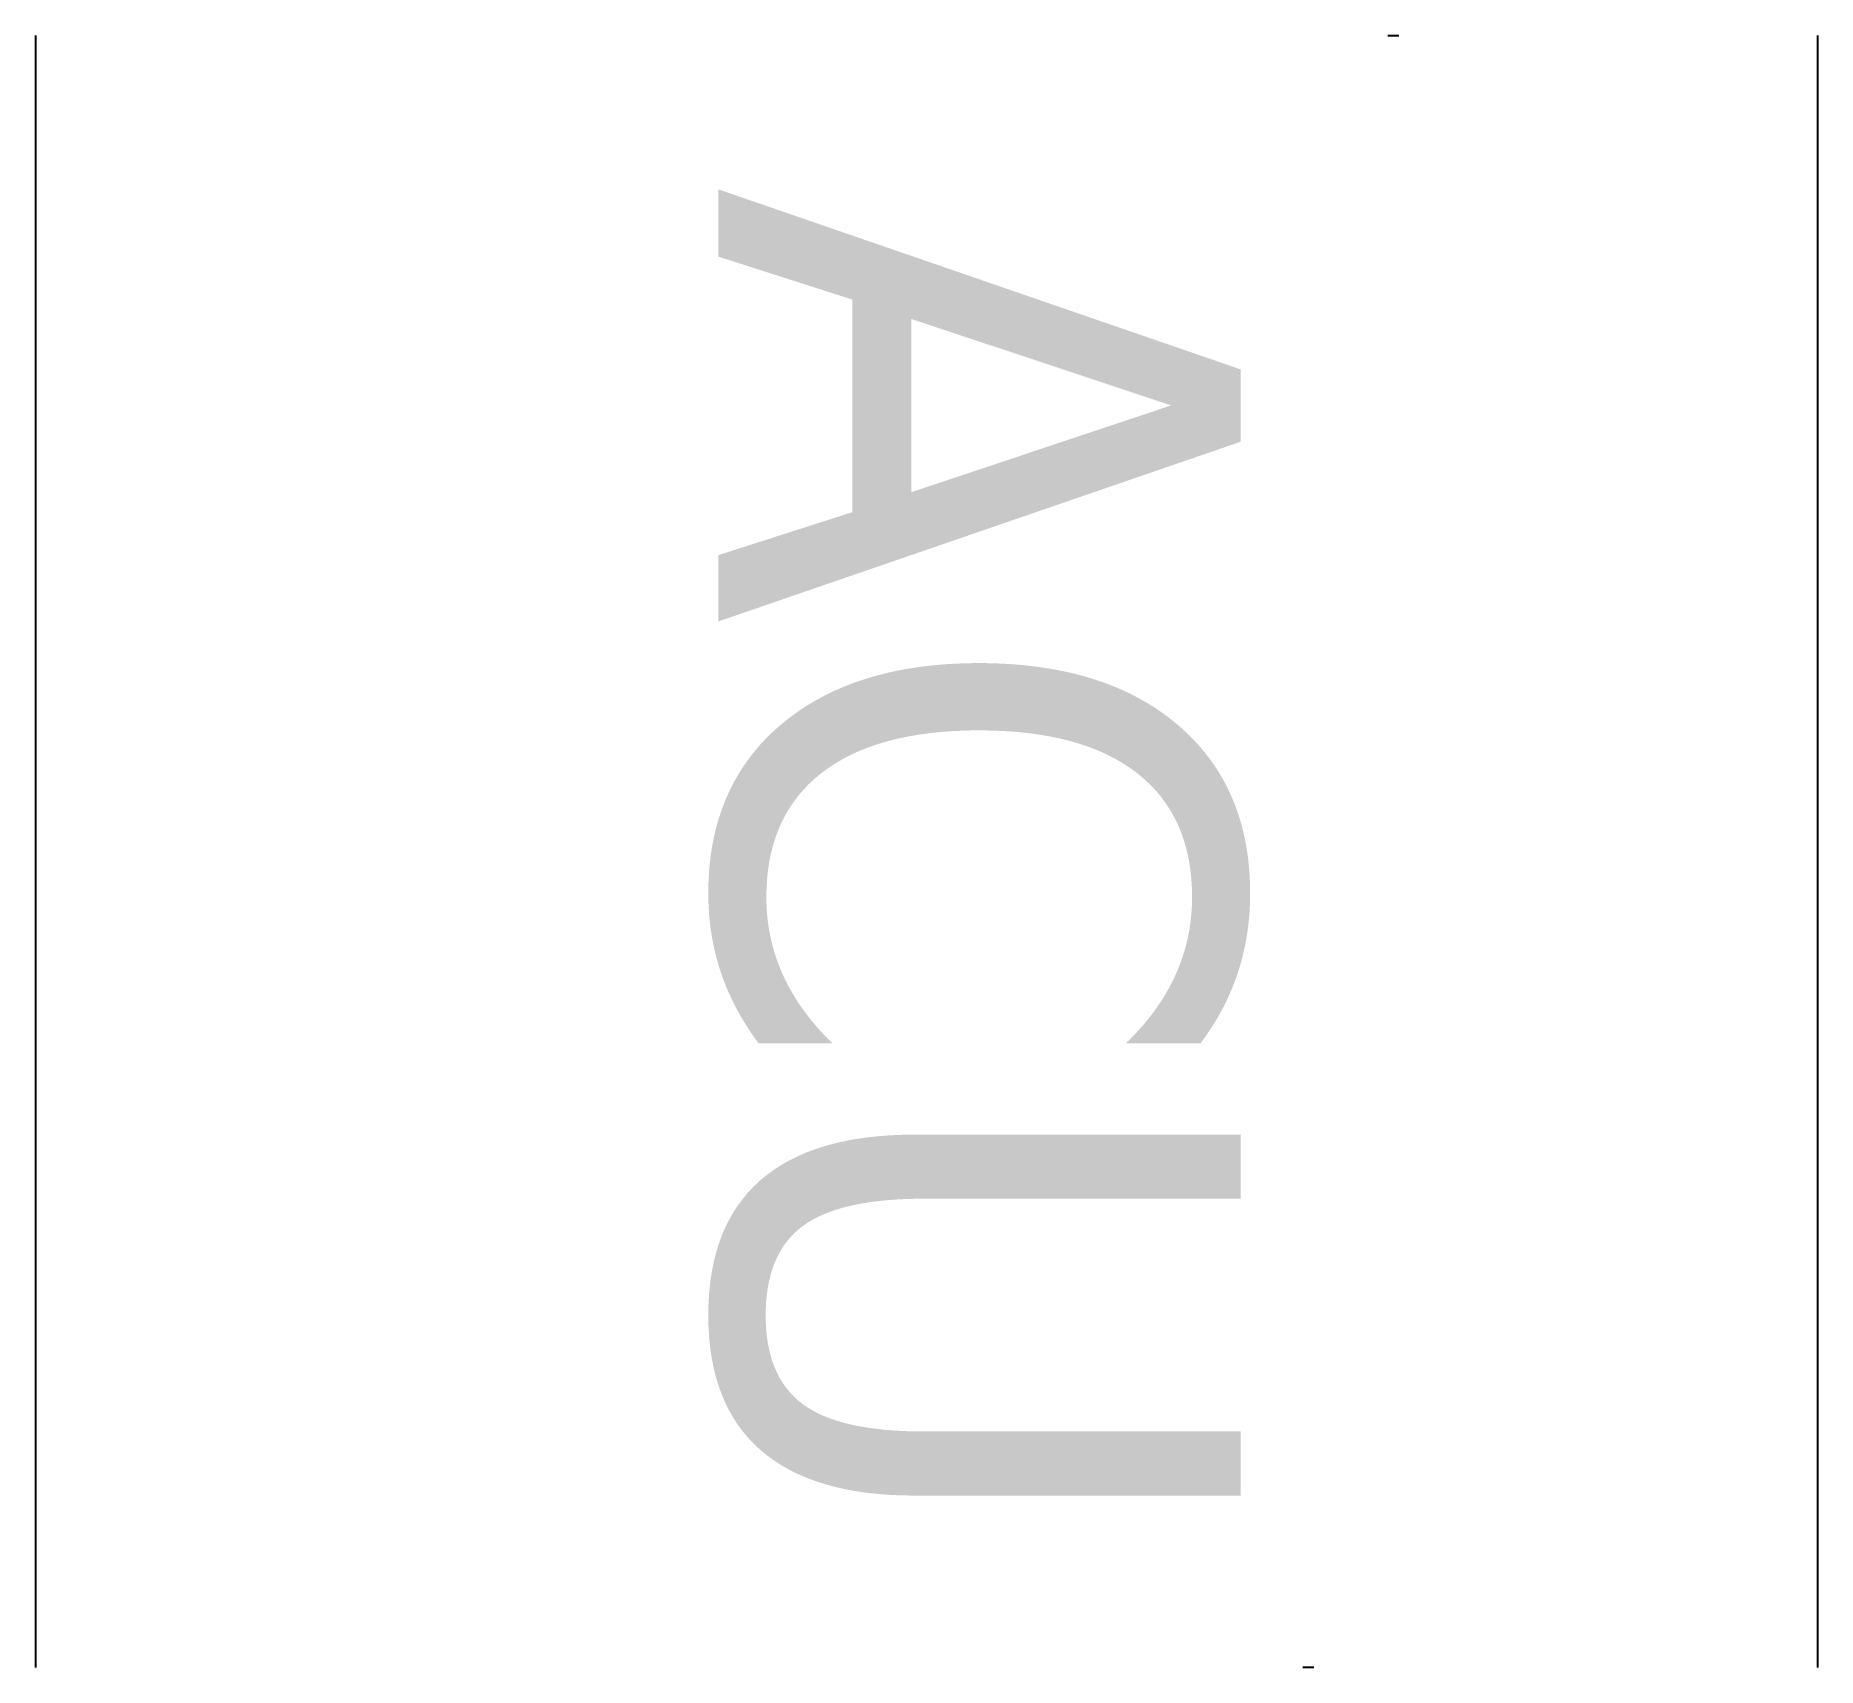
# Model space of a CAD drawing. Header units: millimetres. Extents: x -155 to 8, y 0 to 150.
import ezdxf

# ---------------------------------------------------------------- set-up
doc = ezdxf.new("R2010")
doc.units = ezdxf.units.MM
doc.styles.add('Sketch Text (ANSI) - 3DA', font='tahoma.ttf')

msp = doc.modelspace()

# ---------------------------------------------------------------- linework, layer by layer
for p, q in [((-155.47, 150), (-155.47, 0)), ((-31.2, 150), (-30.18, 150)), ((8.29, 150), (8.29, 0)), ((-37.98, 0), (-39, 0))]:
    msp.add_line(p, q)

# ---------------------------------------------------------------- texts
at = {"color": 7, "insert": (-44.71, 136.33), "char_height": 48, "width": 130.9718, "attachment_point": 1, "rotation": 270, "style": 'Sketch Text (ANSI) - 3DA'}
msp.add_mtext('\\fTahoma|b0|i0;\\W1.05;\\H48.0000;ACU', dxfattribs=at)

doc.saveas('drawing.dxf')
